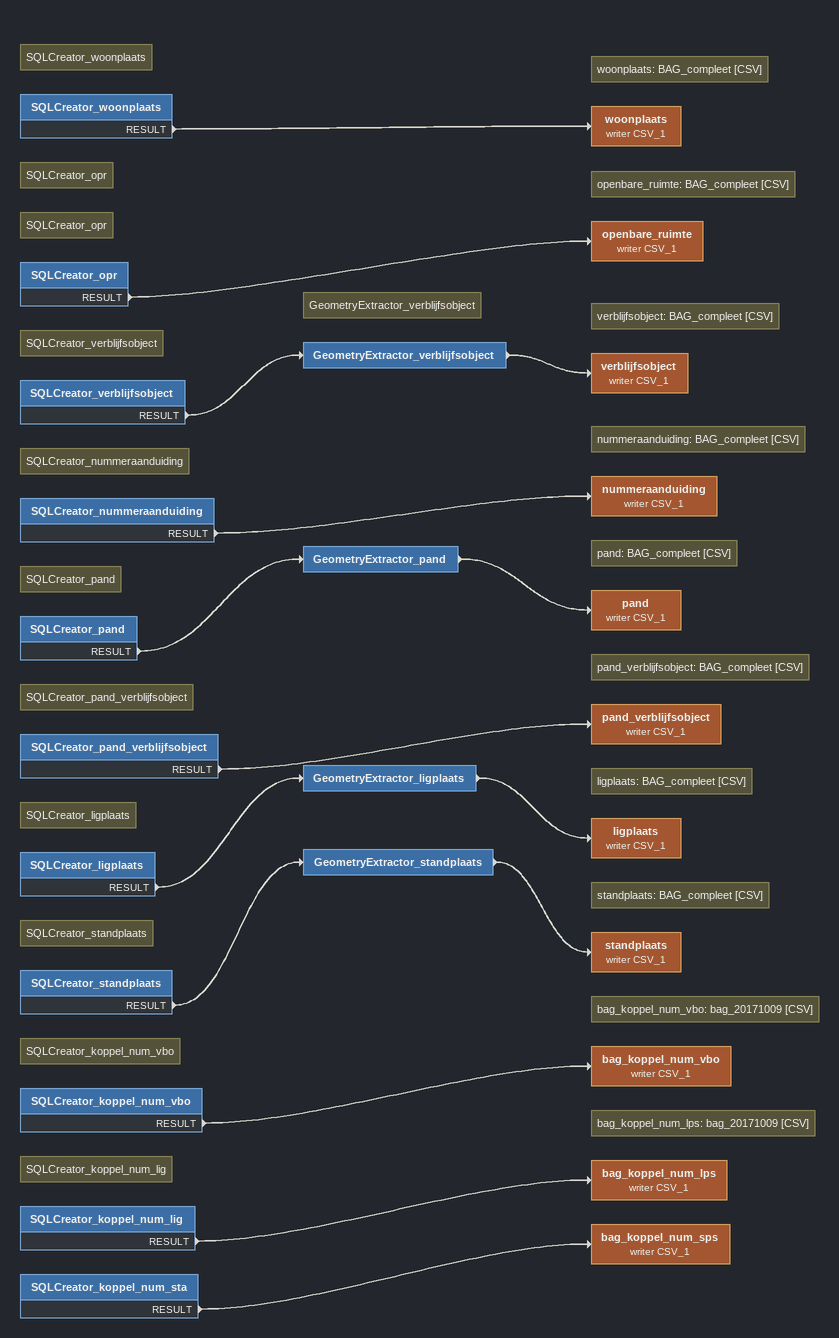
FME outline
Note: SQLCreator_woonplaats
SQLCreator_woonplaats
    RESULT -> woonplaats (writer CSV_1)
Note: woonplaats: BAG_compleet [CSV]
woonplaats (writer CSV_1)
Note: SQLCreator_opr
Note: SQLCreator_opr
SQLCreator_opr
    RESULT -> openbare_ruimte (writer CSV_1)
Note: openbare_ruimte: BAG_compleet [CSV]
openbare_ruimte (writer CSV_1)
Note: SQLCreator_verblijfsobject
SQLCreator_verblijfsobject
    RESULT -> GeometryExtractor_verblijfsobject
Note: GeometryExtractor_verblijfsobject
GeometryExtractor_verblijfsobject
    -> verblijfsobject (writer CSV_1)
Note: verblijfsobject: BAG_compleet [CSV]
verblijfsobject (writer CSV_1)
Note: SQLCreator_nummeraanduiding
SQLCreator_nummeraanduiding
    RESULT -> nummeraanduiding (writer CSV_1)
Note: nummeraanduiding: BAG_compleet [CSV]
nummeraanduiding (writer CSV_1)
Note: SQLCreator_pand
SQLCreator_pand
    RESULT -> GeometryExtractor_pand
GeometryExtractor_pand
    -> pand (writer CSV_1)
Note: pand: BAG_compleet [CSV]
pand (writer CSV_1)
Note: SQLCreator_pand_verblijfsobject
SQLCreator_pand_verblijfsobject
    RESULT -> pand_verblijfsobject (writer CSV_1)
Note: pand_verblijfsobject: BAG_compleet [CSV]
pand_verblijfsobject (writer CSV_1)
Note: SQLCreator_ligplaats
SQLCreator_ligplaats
    RESULT -> GeometryExtractor_ligplaats
GeometryExtractor_ligplaats
    -> ligplaats (writer CSV_1)
Note: ligplaats: BAG_compleet [CSV]
ligplaats (writer CSV_1)
Note: SQLCreator_standplaats
SQLCreator_standplaats
    RESULT -> GeometryExtractor_standplaats
GeometryExtractor_standplaats
    -> standplaats (writer CSV_1)
Note: standplaats: BAG_compleet [CSV]
standplaats (writer CSV_1)
Note: SQLCreator_koppel_num_vbo
SQLCreator_koppel_num_vbo
    RESULT -> bag_koppel_num_vbo (writer CSV_1)
Note: bag_koppel_num_vbo: bag_20171009 [CSV]
bag_koppel_num_vbo (writer CSV_1)
Note: SQLCreator_koppel_num_lig
SQLCreator_koppel_num_lig
    RESULT -> bag_koppel_num_lps (writer CSV_1)
Note: bag_koppel_num_lps: bag_20171009 [CSV]
bag_koppel_num_lps (writer CSV_1)
SQLCreator_koppel_num_sta
    RESULT -> bag_koppel_num_sps (writer CSV_1)
bag_koppel_num_sps (writer CSV_1)
